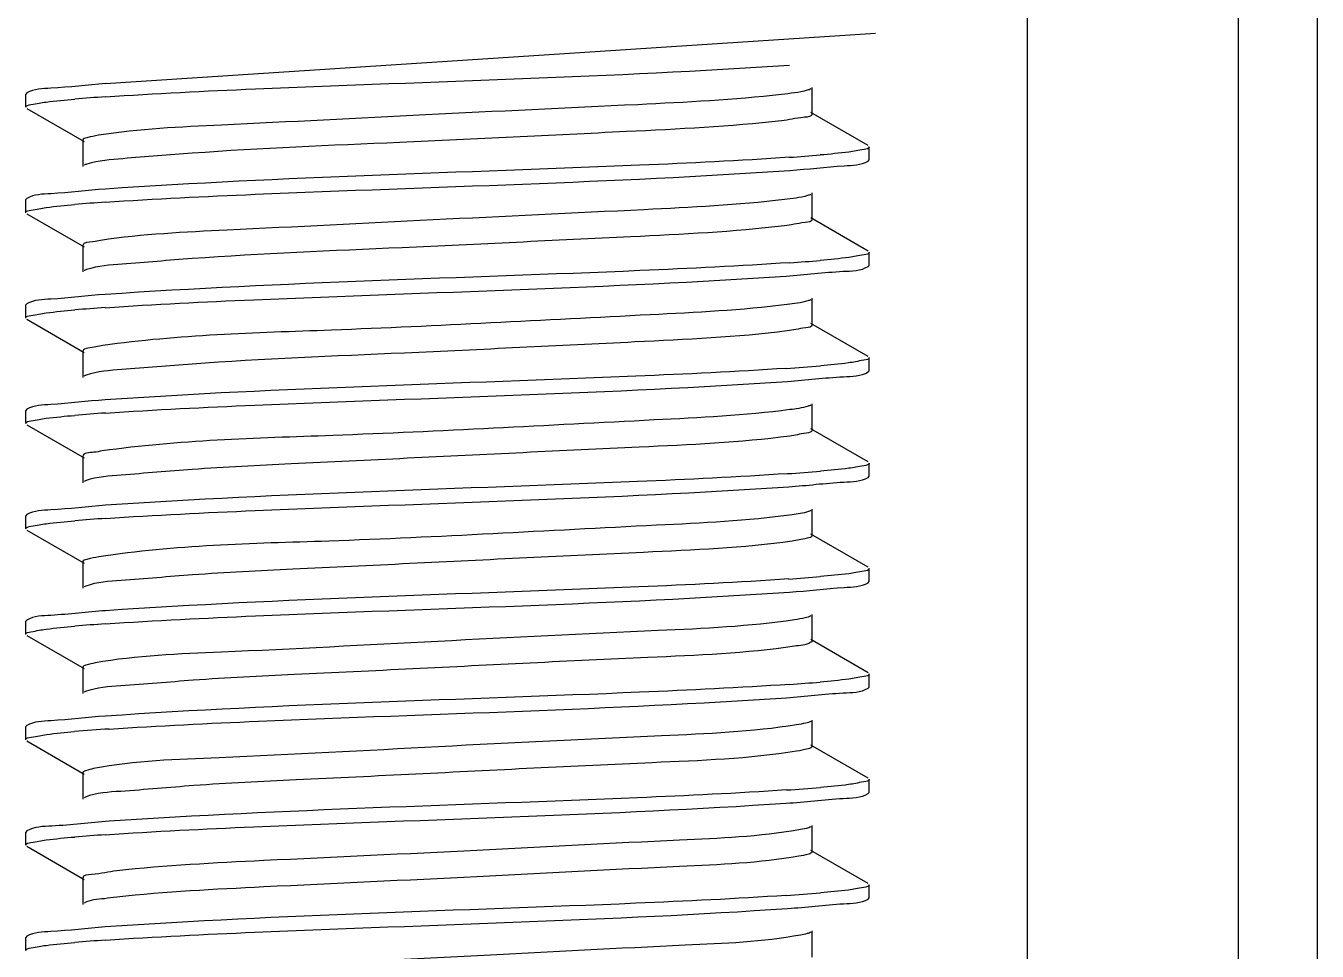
# Model space of a CAD drawing. Extents: x 27938 to 650306, y -92720 to 1524912.
# Drawn here: x 294530.1 to 294821.8, y 846828.6 to 847037.7 of the extents above; entities that cross this region are included whole.
import ezdxf

# ---------------------------------------------------------------- set-up
doc = ezdxf.new("R2010")
doc.units = 0
doc.header["$LTSCALE"] = 1000
doc.header["$MEASUREMENT"] = 0

msp = doc.modelspace()

# ---------------------------------------------------------------- linework, layer by layer
at = {"linetype": 'Continuous'}
for p, q in [((294756.27, 847691.77), (294756.27, 842950.74)), ((294803.9, 847691.77), (294803.9, 842950.74)), ((294821.76, 847691.77), (294821.76, 842950.74)), ((294548.04, 847024.6), (294721.98, 847036.03)), ((294707.67, 847017.77), (294707.67, 847023.72)), ((294530.28, 847022.49), (294530.05, 847022.23)), ((294530.05, 847019.26), (294530.05, 847022.23)), ((294530.05, 847019.26), (294530.05, 847022.23)), ((294530.28, 847019), (294543.2, 847011.51)), ((294720.33, 847010.59), (294707.41, 847018.07)), ((294542.94, 847011.82), (294542.94, 847005.86)), ((294720.56, 847007.35), (294720.56, 847010.33)), ((294720.56, 847007.35), (294720.56, 847010.33)), ((294720.33, 847007.09), (294720.56, 847007.35)), ((294707.67, 846993.96), (294707.67, 846999.91)), ((294530.28, 846998.68), (294530.05, 846998.42)), ((294530.05, 846995.44), (294530.05, 846998.42)), ((294530.05, 846995.44), (294530.05, 846998.42)), ((294530.28, 846995.18), (294543.2, 846987.7)), ((294720.33, 846986.77), (294707.41, 846994.26)), ((294542.94, 846988), (294542.94, 846982.05)), ((294720.56, 846983.54), (294720.56, 846986.51)), ((294720.56, 846983.54), (294720.56, 846986.51)), ((294720.33, 846983.28), (294720.56, 846983.54)), ((294530.28, 846974.87), (294530.05, 846974.61)), ((294530.05, 846971.63), (294530.05, 846974.61)), ((294530.05, 846971.63), (294530.05, 846974.61)), ((294707.67, 846970.14), (294707.67, 846976.1)), ((294530.28, 846971.37), (294543.2, 846963.89)), ((294720.33, 846962.96), (294707.41, 846970.44)), ((294542.94, 846964.19), (294542.94, 846958.24)), ((294720.56, 846959.72), (294720.56, 846962.7)), ((294720.56, 846959.72), (294720.56, 846962.7)), ((294720.33, 846959.46), (294720.56, 846959.72)), ((294530.28, 846951.06), (294530.05, 846950.79)), ((294530.05, 846947.82), (294530.05, 846950.79)), ((294530.05, 846947.82), (294530.05, 846950.79)), ((294707.67, 846946.33), (294707.67, 846952.28)), ((294530.28, 846947.56), (294543.2, 846940.08)), ((294720.33, 846939.15), (294707.41, 846946.63)), ((294542.94, 846940.38), (294542.94, 846934.42)), ((294720.56, 846935.91), (294720.56, 846938.89)), ((294720.33, 846935.65), (294720.56, 846935.91)), ((294543.65, 846934.92), (294543.2, 846934.72)), ((294530.28, 846927.24), (294530.05, 846926.98)), ((294530.05, 846924.01), (294530.05, 846926.98)), ((294530.05, 846924.01), (294530.05, 846926.98)), ((294707.67, 846922.52), (294707.67, 846928.47)), ((294530.28, 846923.74), (294543.2, 846916.26)), ((294720.33, 846915.34), (294707.41, 846922.82)), ((294542.94, 846916.56), (294542.94, 846910.61)), ((294720.56, 846912.1), (294720.56, 846915.08)), ((294720.56, 846912.1), (294720.56, 846915.08)), ((294543.6, 846911.09), (294543.2, 846910.91)), ((294720.33, 846911.84), (294720.56, 846912.1)), ((294707.67, 846898.7), (294707.67, 846904.66)), ((294530.28, 846903.43), (294530.05, 846903.17)), ((294530.05, 846900.19), (294530.05, 846903.17)), ((294530.05, 846900.19), (294530.05, 846903.17)), ((294530.28, 846899.93), (294543.2, 846892.45)), ((294720.33, 846891.52), (294707.41, 846899.01)), ((294542.94, 846892.75), (294542.94, 846886.8)), ((294720.56, 846888.29), (294720.56, 846891.26)), ((294720.56, 846888.29), (294720.56, 846891.26)), ((294543.55, 846887.26), (294543.2, 846887.1)), ((294720.33, 846888.03), (294720.56, 846888.29)), ((294707.67, 846874.89), (294707.67, 846880.84)), ((294530.28, 846879.62), (294530.05, 846879.36)), ((294530.05, 846876.38), (294530.05, 846879.36)), ((294530.05, 846876.38), (294530.05, 846879.36)), ((294530.28, 846876.12), (294543.2, 846868.64)), ((294720.33, 846867.71), (294707.41, 846875.19)), ((294542.94, 846868.94), (294542.94, 846862.99)), ((294720.56, 846864.47), (294720.56, 846867.45)), ((294720.56, 846864.47), (294720.56, 846867.45)), ((294543.52, 846863.43), (294543.2, 846863.29)), ((294720.33, 846864.21), (294720.56, 846864.47)), ((294707.67, 846851.08), (294707.67, 846857.03)), ((294530.28, 846855.8), (294530.05, 846855.54)), ((294530.05, 846852.57), (294530.05, 846855.54)), ((294530.05, 846852.57), (294530.05, 846855.54)), ((294530.28, 846852.31), (294543.2, 846844.82)), ((294720.33, 846843.9), (294707.41, 846851.38)), ((294542.94, 846845.13), (294542.94, 846839.17)), ((294720.56, 846840.66), (294720.56, 846843.64)), ((294720.56, 846840.66), (294720.56, 846843.64)), ((294720.33, 846840.4), (294720.56, 846840.66)), ((294530.28, 846831.99), (294530.05, 846831.73)), ((294530.05, 846828.75), (294530.05, 846831.73)), ((294530.05, 846828.75), (294530.05, 846831.73)), ((294707.67, 846827.27), (294707.67, 846833.22))]:
    msp.add_line(p, q, dxfattribs=at)
for centre, radius, start, end in [((294575.42, 846612.79), 409.75, 93.8309, 94.8034), ((294675.21, 847416.54), 409.49, 273.831, 274.805), ((294575.33, 846590.09), 408.64, 93.8384, 94.8035), ((294675.32, 847391.33), 408.1, 273.8416, 274.804), ((294575.34, 846566.2), 408.71, 93.8379, 94.8036), ((294674.24, 847381.01), 421.63, 273.7501, 274.8057), ((294575.43, 846541.2), 409.9, 93.83, 94.8034), ((294674.66, 847352.03), 416.44, 273.7834, 274.8062), ((294575.45, 846517.11), 410.18, 93.8281, 94.8033), ((294674.98, 847324.1), 412.32, 273.8111, 274.8058), ((294575.42, 846493.7), 409.77, 93.8308, 94.8034), ((294675.2, 847297.54), 409.56, 273.8305, 274.805), ((294576.46, 846456.89), 422.82, 93.743, 94.805), ((294674.36, 847284.25), 420.12, 273.7591, 274.8063), ((294575.33, 846447.19), 408.65, 93.8383, 94.8036), ((294674.23, 847262.13), 421.81, 273.7489, 274.8056), ((294575.43, 846422.15), 409.88, 93.8301, 94.8034)]:
    msp.add_arc(centre, radius, start, end, dxfattribs=at)
for points, knots in [([(294548.04, 847021.62), (294559.32, 847022.39), (294610.83, 847024.87), (294662.4, 847026.06), (294702.57, 847028.8)], [0, 0, 0, 0, 0.219207, 1, 1, 1, 1]), ([(294548.07, 847024.6), (294543.95, 847024.32), (294538.18, 847023.52), (294531.89, 847023.42), (294530.28, 847022.49)], [0, 0, 0, 0, 0.690341, 1, 1, 1, 1]), ([(294707.41, 847023.42), (294707.15, 847023.27), (294704.96, 847022.6), (294702.71, 847022.38), (294700.75, 847022.16)], [0, 0, 0, 0, 0.130925, 1, 1, 1, 1]), ([(294530.05, 847019.26), (294530.05, 847019.69), (294532.34, 847019.98), (294533.5, 847020.29), (294534.65, 847020.44)], [0, 0, 0, 0, 0.271512, 1, 1, 1, 1]), ([(294700.75, 847022.16), (294689.98, 847020.92), (294663.15, 847019.57), (294620.96, 847017.62), (294580.38, 847015.47), (294555.64, 847014.39), (294546.46, 847012.93)], [0, 0, 0, 0, 0.210492, 0.520764, 0.819615, 1, 1, 1, 1]), ([(294707.67, 847017.77), (294707.67, 847017.13), (294704.16, 847016.9), (294702.48, 847016.4), (294700.75, 847016.2)], [0, 0, 0, 0, 0.268344, 1, 1, 1, 1]), ([(294700.75, 847016.2), (294689.13, 847014.87), (294660.34, 847013.52), (294615.99, 847011.29), (294577.96, 847009.8), (294554.51, 847007.83), (294546.48, 847007.23), (294543.87, 847006.43)], [0, 0, 0, 0, 0.223118, 0.549331, 0.848052, 0.947905, 1, 1, 1, 1]), ([(294546.46, 847012.93), (294545.57, 847012.79), (294544.62, 847012.56), (294542.95, 847012.16), (294542.94, 847011.82)], [0, 0, 0, 0, 0.719855, 1, 1, 1, 1]), ([(294720.56, 847010.33), (294720.56, 847009.9), (294718.29, 847009.61), (294717.14, 847009.3), (294715.99, 847009.15)], [0, 0, 0, 0, 0.27162, 1, 1, 1, 1]), ([(294543.87, 847006.43), (294543.74, 847006.39), (294543.52, 847006.31), (294543.3, 847006.22), (294543.21, 847006.16)], [0, 0, 0, 0, 0.565422, 1, 1, 1, 1]), ([(294702.57, 847007.96), (294691.29, 847007.19), (294639.78, 847004.71), (294588.21, 847003.52), (294548.04, 847000.79)], [0, 0, 0, 0, 0.219225, 1, 1, 1, 1]), ([(294702.66, 847004.99), (294706.75, 847005.27), (294712.49, 847006.06), (294718.73, 847006.17), (294720.33, 847007.09)], [0, 0, 0, 0, 0.690204, 1, 1, 1, 1]), ([(294547.98, 846997.81), (294559.26, 846998.58), (294610.82, 847001.06), (294662.45, 847002.25), (294702.66, 847004.99)], [0, 0, 0, 0, 0.219144, 1, 1, 1, 1]), ([(294548.04, 847000.79), (294543.93, 847000.51), (294538.17, 846999.71), (294531.88, 846999.6), (294530.28, 846998.68)], [0, 0, 0, 0, 0.690315, 1, 1, 1, 1]), ([(294701.4, 846998.42), (294690.88, 846997.16), (294664.38, 846995.84), (294622.42, 846993.86), (294581.52, 846991.75), (294556.41, 846990.6), (294546.95, 846989.19)], [0, 0, 0, 0, 0.205418, 0.513768, 0.814544, 1, 1, 1, 1]), ([(294707.41, 846999.61), (294707.17, 846999.47), (294705.2, 846998.84), (294703.16, 846998.63), (294701.4, 846998.42)], [0, 0, 0, 0, 0.133703, 1, 1, 1, 1]), ([(294530.05, 846995.44), (294530.05, 846995.88), (294532.33, 846996.16), (294533.48, 846996.47), (294534.63, 846996.62)], [0, 0, 0, 0, 0.271571, 1, 1, 1, 1]), ([(294701.4, 846992.47), (294689.89, 846991.08), (294661.04, 846989.77), (294616.48, 846987.49), (294578.07, 846986.02), (294554.43, 846984), (294546.36, 846983.42), (294543.78, 846982.59)], [0, 0, 0, 0, 0.220204, 0.547586, 0.848383, 0.94851, 1, 1, 1, 1]), ([(294707.67, 846993.96), (294707.67, 846993.37), (294704.51, 846993.1), (294702.97, 846992.66), (294701.4, 846992.47)], [0, 0, 0, 0, 0.269649, 1, 1, 1, 1]), ([(294546.95, 846989.19), (294546.37, 846989.1), (294545.23, 846988.78), (294542.95, 846988.81), (294542.94, 846988)], [0, 0, 0, 0, 0.421018, 1, 1, 1, 1]), ([(294720.56, 846986.51), (294720.56, 846986.08), (294718.29, 846985.8), (294717.14, 846985.49), (294715.99, 846985.34)], [0, 0, 0, 0, 0.271621, 1, 1, 1, 1]), ([(294543.78, 846982.59), (294543.67, 846982.55), (294543.48, 846982.48), (294543.29, 846982.4), (294543.21, 846982.35)], [0, 0, 0, 0, 0.559972, 1, 1, 1, 1]), ([(294702.66, 846984.15), (294691.38, 846983.38), (294639.82, 846980.9), (294588.19, 846979.71), (294547.98, 846976.97)], [0, 0, 0, 0, 0.219059, 1, 1, 1, 1]), ([(294701.82, 846981.12), (294706.11, 846981.41), (294712.11, 846982.24), (294718.66, 846982.32), (294720.33, 846983.28)], [0, 0, 0, 0, 0.691064, 1, 1, 1, 1]), ([(294547.98, 846973.99), (294559.16, 846974.76), (294610.44, 846977.23), (294661.78, 846978.45), (294701.82, 846981.12)], [0, 0, 0, 0, 0.218315, 1, 1, 1, 1]), ([(294547.98, 846976.97), (294543.88, 846976.69), (294538.14, 846975.9), (294531.88, 846975.79), (294530.28, 846974.87)], [0, 0, 0, 0, 0.690246, 1, 1, 1, 1]), ([(294702.02, 846974.68), (294691.76, 846973.39), (294657.38, 846971.75), (294605.93, 846968.84), (294564.55, 846967.85), (294547.48, 846965.45)], [0, 0, 0, 0, 0.200359, 0.665926, 1, 1, 1, 1]), ([(294707.41, 846975.79), (294707.19, 846975.67), (294705.43, 846975.09), (294703.59, 846974.88), (294702.02, 846974.68)], [0, 0, 0, 0, 0.136714, 1, 1, 1, 1]), ([(294530.05, 846971.63), (294530.05, 846972.06), (294532.33, 846972.35), (294533.48, 846972.66), (294534.63, 846972.81)], [0, 0, 0, 0, 0.271569, 1, 1, 1, 1]), ([(294702.02, 846968.73), (294690.63, 846967.29), (294661.75, 846966.01), (294616.99, 846963.68), (294578.21, 846962.24), (294554.38, 846960.16), (294546.27, 846959.62), (294543.71, 846958.75)], [0, 0, 0, 0, 0.217121, 0.545559, 0.848485, 0.948981, 1, 1, 1, 1]), ([(294707.67, 846970.14), (294707.67, 846969.61), (294704.84, 846969.3), (294703.43, 846968.91), (294702.02, 846968.73)], [0, 0, 0, 0, 0.271205, 1, 1, 1, 1]), ([(294547.48, 846965.45), (294546.34, 846965.29), (294545.17, 846964.99), (294542.94, 846964.63), (294542.94, 846964.19)], [0, 0, 0, 0, 0.725085, 1, 1, 1, 1]), ([(294720.56, 846962.7), (294720.56, 846962.26), (294718.22, 846961.98), (294717.04, 846961.66), (294715.87, 846961.51)], [0, 0, 0, 0, 0.271165, 1, 1, 1, 1]), ([(294701.82, 846960.28), (294690.5, 846959.53), (294639.22, 846957.07), (294587.88, 846955.88), (294547.98, 846953.16)], [0, 0, 0, 0, 0.221032, 1, 1, 1, 1]), ([(294702.13, 846957.33), (294706.35, 846957.61), (294712.25, 846958.43), (294718.69, 846958.52), (294720.33, 846959.46)], [0, 0, 0, 0, 0.69076, 1, 1, 1, 1]), ([(294543.71, 846958.75), (294543.61, 846958.72), (294543.44, 846958.66), (294543.28, 846958.58), (294543.2, 846958.54)], [0, 0, 0, 0, 0.555073, 1, 1, 1, 1]), ([(294548.05, 846950.19), (294559.27, 846950.95), (294610.64, 846953.42), (294662.06, 846954.63), (294702.13, 846957.33)], [0, 0, 0, 0, 0.218794, 1, 1, 1, 1]), ([(294547.98, 846953.16), (294543.88, 846952.88), (294538.14, 846952.08), (294531.88, 846951.97), (294530.28, 846951.06)], [0, 0, 0, 0, 0.690251, 1, 1, 1, 1]), ([(294702.61, 846950.95), (294692.47, 846949.6), (294657.98, 846948), (294606.29, 846945.01), (294564.54, 846944.08), (294547.32, 846941.62)], [0, 0, 0, 0, 0.197233, 0.664604, 1, 1, 1, 1]), ([(294707.4, 846951.98), (294707.21, 846951.87), (294705.64, 846951.33), (294704, 846951.13), (294702.61, 846950.95)], [0, 0, 0, 0, 0.139964, 1, 1, 1, 1]), ([(294530.05, 846947.82), (294530.05, 846948.25), (294532.34, 846948.54), (294533.5, 846948.85), (294534.65, 846949)], [0, 0, 0, 0, 0.271503, 1, 1, 1, 1]), ([(294702.61, 846944.99), (294691.35, 846943.49), (294662.47, 846942.24), (294624.94, 846940.37), (294591.29, 846938.76), (294569.71, 846937.72), (294554.35, 846936.33), (294546.19, 846935.81), (294543.65, 846934.92)], [0, 0, 0, 0, 0.213883, 0.543283, 0.707942, 0.848388, 0.949336, 1, 1, 1, 1]), ([(294707.67, 846946.33), (294707.67, 846945.85), (294705.16, 846945.51), (294703.87, 846945.16), (294702.61, 846944.99)], [0, 0, 0, 0, 0.272967, 1, 1, 1, 1]), ([(294547.32, 846941.62), (294546.68, 846941.53), (294545.45, 846941.18), (294542.94, 846941.26), (294542.94, 846940.38)], [0, 0, 0, 0, 0.42179, 1, 1, 1, 1]), ([(294720.56, 846938.89), (294720.56, 846938.45), (294718.26, 846938.17), (294717.09, 846937.85), (294715.93, 846937.7)], [0, 0, 0, 0, 0.27139, 1, 1, 1, 1]), ([(294702.13, 846936.49), (294690.84, 846935.73), (294639.48, 846933.26), (294588.05, 846932.07), (294548.05, 846929.35)], [0, 0, 0, 0, 0.220239, 1, 1, 1, 1]), ([(294548.07, 846926.37), (294559.32, 846927.14), (294610.76, 846929.62), (294662.27, 846930.82), (294702.39, 846933.53)], [0, 0, 0, 0, 0.219088, 1, 1, 1, 1]), ([(294702.39, 846933.53), (294706.54, 846933.81), (294712.36, 846934.62), (294718.71, 846934.72), (294720.33, 846935.65)], [0, 0, 0, 0, 0.690501, 1, 1, 1, 1]), ([(294548.05, 846929.35), (294543.94, 846929.07), (294538.17, 846928.27), (294531.88, 846928.16), (294530.28, 846927.24)], [0, 0, 0, 0, 0.690324, 1, 1, 1, 1]), ([(294703.16, 846927.21), (294693.02, 846925.78), (294658.03, 846924.25), (294605.93, 846921.05), (294563.7, 846920.39), (294546.55, 846917.69)], [0, 0, 0, 0, 0.195888, 0.668212, 1, 1, 1, 1]), ([(294707.4, 846928.17), (294707.22, 846928.06), (294705.84, 846927.57), (294704.39, 846927.38), (294703.16, 846927.21)], [0, 0, 0, 0, 0.143518, 1, 1, 1, 1]), ([(294530.05, 846924.01), (294530.05, 846924.44), (294532.34, 846924.72), (294533.5, 846925.04), (294534.66, 846925.19)], [0, 0, 0, 0, 0.27149, 1, 1, 1, 1]), ([(294703.16, 846921.26), (294692.05, 846919.69), (294663.18, 846918.49), (294625.58, 846916.58), (294591.64, 846914.96), (294569.82, 846913.92), (294554.35, 846912.49), (294546.12, 846912.01), (294543.6, 846911.09)], [0, 0, 0, 0, 0.210506, 0.540786, 0.706621, 0.84812, 0.949594, 1, 1, 1, 1]), ([(294707.67, 846922.52), (294707.67, 846922.08), (294705.46, 846921.72), (294704.29, 846921.42), (294703.16, 846921.26)], [0, 0, 0, 0, 0.275042, 1, 1, 1, 1]), ([(294546.55, 846917.69), (294545.64, 846917.55), (294544.68, 846917.31), (294542.94, 846916.92), (294542.94, 846916.56)], [0, 0, 0, 0, 0.720573, 1, 1, 1, 1]), ([(294702.39, 846912.7), (294691.11, 846911.93), (294639.66, 846909.46), (294588.16, 846908.26), (294548.07, 846905.54)], [0, 0, 0, 0, 0.219626, 1, 1, 1, 1]), ([(294720.56, 846915.08), (294720.56, 846914.64), (294718.28, 846914.36), (294717.12, 846914.04), (294715.97, 846913.9)], [0, 0, 0, 0, 0.271542, 1, 1, 1, 1]), ([(294548.04, 846902.56), (294559.32, 846903.33), (294610.83, 846905.81), (294662.4, 846907), (294702.56, 846909.73)], [0, 0, 0, 0, 0.219207, 1, 1, 1, 1]), ([(294702.56, 846909.73), (294706.68, 846910.01), (294712.44, 846910.81), (294718.72, 846910.92), (294720.33, 846911.84)], [0, 0, 0, 0, 0.690315, 1, 1, 1, 1]), ([(294548.07, 846905.54), (294543.95, 846905.26), (294538.18, 846904.46), (294531.89, 846904.35), (294530.28, 846903.43)], [0, 0, 0, 0, 0.690341, 1, 1, 1, 1]), ([(294707.4, 846904.36), (294707, 846904.12), (294705.74, 846903.82), (294704.49, 846903.59), (294703.69, 846903.47)], [0, 0, 0, 0, 0.361946, 1, 1, 1, 1]), ([(294530.05, 846900.19), (294530.05, 846900.63), (294532.34, 846900.91), (294533.5, 846901.23), (294534.65, 846901.37)], [0, 0, 0, 0, 0.271511, 1, 1, 1, 1]), ([(294703.69, 846903.47), (294693.51, 846901.95), (294666.57, 846900.79), (294623.43, 846898.66), (294581.07, 846896.35), (294555.11, 846895.42), (294545.71, 846893.74)], [0, 0, 0, 0, 0.195054, 0.509751, 0.81902, 1, 1, 1, 1]), ([(294707.67, 846898.7), (294707.67, 846898.57), (294706.3, 846897.63), (294704.95, 846897.71), (294703.69, 846897.52)], [0, 0, 0, 0, 0.092175, 1, 1, 1, 1]), ([(294703.69, 846897.52), (294692.73, 846895.88), (294663.89, 846894.75), (294626.24, 846892.79), (294592.02, 846891.17), (294569.96, 846890.13), (294554.36, 846888.66), (294546.07, 846888.21), (294543.55, 846887.26)], [0, 0, 0, 0, 0.207, 0.538089, 0.705109, 0.8477, 0.949766, 1, 1, 1, 1]), ([(294545.71, 846893.74), (294545.01, 846893.61), (294544.24, 846893.43), (294542.94, 846893.04), (294542.94, 846892.75)], [0, 0, 0, 0, 0.714305, 1, 1, 1, 1]), ([(294720.56, 846891.26), (294720.56, 846890.83), (294718.29, 846890.55), (294717.14, 846890.23), (294715.99, 846890.08)], [0, 0, 0, 0, 0.271618, 1, 1, 1, 1]), ([(294702.56, 846888.89), (294691.29, 846888.13), (294639.78, 846885.65), (294588.21, 846884.46), (294548.04, 846881.72)], [0, 0, 0, 0, 0.219234, 1, 1, 1, 1]), ([(294701.91, 846885.87), (294706.17, 846886.16), (294712.15, 846886.99), (294718.67, 846887.07), (294720.33, 846888.03)], [0, 0, 0, 0, 0.690986, 1, 1, 1, 1]), ([(294548.86, 846878.8), (294560.09, 846879.55), (294611.11, 846882), (294662.18, 846883.22), (294701.91, 846885.87)], [0, 0, 0, 0, 0.220435, 1, 1, 1, 1]), ([(294548.04, 846881.72), (294543.93, 846881.44), (294538.17, 846880.65), (294531.88, 846880.54), (294530.28, 846879.62)], [0, 0, 0, 0, 0.690316, 1, 1, 1, 1]), ([(294707.4, 846880.54), (294707.05, 846880.34), (294705.96, 846880.05), (294704.87, 846879.85), (294704.18, 846879.74)], [0, 0, 0, 0, 0.367593, 1, 1, 1, 1]), ([(294530.05, 846876.38), (294530.05, 846876.82), (294532.4, 846877.1), (294533.58, 846877.43), (294534.76, 846877.58)], [0, 0, 0, 0, 0.271089, 1, 1, 1, 1]), ([(294704.18, 846879.74), (294694.09, 846878.13), (294667.01, 846877.04), (294623.53, 846874.86), (294580.83, 846872.46), (294554.68, 846871.64), (294545.36, 846869.86)], [0, 0, 0, 0, 0.192604, 0.509424, 0.820982, 1, 1, 1, 1]), ([(294707.67, 846874.89), (294707.66, 846874.55), (294706, 846874.15), (294705.06, 846873.92), (294704.18, 846873.78)], [0, 0, 0, 0, 0.280331, 1, 1, 1, 1]), ([(294704.18, 846873.78), (294693.4, 846872.06), (294664.59, 846871.02), (294626.92, 846869.01), (294592.42, 846867.37), (294570.12, 846866.34), (294554.39, 846864.84), (294546.02, 846864.41), (294543.52, 846863.43)], [0, 0, 0, 0, 0.203373, 0.535211, 0.703427, 0.847147, 0.949865, 1, 1, 1, 1]), ([(294545.36, 846869.86), (294544.74, 846869.74), (294544.05, 846869.58), (294542.94, 846869.19), (294542.94, 846868.94)], [0, 0, 0, 0, 0.710691, 1, 1, 1, 1]), ([(294720.56, 846867.45), (294720.56, 846867.01), (294718.24, 846866.73), (294717.07, 846866.41), (294715.9, 846866.26)], [0, 0, 0, 0, 0.271257, 1, 1, 1, 1]), ([(294701.91, 846865.04), (294690.7, 846864.29), (294639.68, 846861.84), (294588.61, 846860.62), (294548.86, 846857.97)], [0, 0, 0, 0, 0.219935, 1, 1, 1, 1]), ([(294701.81, 846862.05), (294706.1, 846862.34), (294712.11, 846863.17), (294718.66, 846863.26), (294720.33, 846864.21)], [0, 0, 0, 0, 0.691075, 1, 1, 1, 1]), ([(294547.98, 846854.93), (294559.16, 846855.69), (294610.43, 846858.16), (294661.77, 846859.38), (294701.81, 846862.05)], [0, 0, 0, 0, 0.218297, 1, 1, 1, 1]), ([(294548.86, 846857.97), (294544.55, 846857.68), (294538.53, 846856.84), (294531.95, 846856.76), (294530.28, 846855.8)], [0, 0, 0, 0, 0.691141, 1, 1, 1, 1]), ([(294704.64, 846856), (294695.76, 846854.48), (294671.42, 846853.48), (294631.19, 846851.27), (294588.78, 846849.35), (294561.62, 846847.98), (294550.58, 846846.77)], [0, 0, 0, 0, 0.175014, 0.471824, 0.784132, 1, 1, 1, 1]), ([(294707.4, 846856.73), (294707.09, 846856.55), (294706.16, 846856.29), (294705.23, 846856.1), (294704.64, 846856)], [0, 0, 0, 0, 0.373885, 1, 1, 1, 1]), ([(294530.05, 846852.57), (294530.05, 846853), (294532.33, 846853.28), (294533.48, 846853.6), (294534.63, 846853.75)], [0, 0, 0, 0, 0.271572, 1, 1, 1, 1]), ([(294704.64, 846850.05), (294695.76, 846848.53), (294671.42, 846847.53), (294631.19, 846845.32), (294588.78, 846843.4), (294561.62, 846842.03), (294550.58, 846840.82)], [0, 0, 0, 0, 0.175014, 0.471824, 0.784132, 1, 1, 1, 1]), ([(294707.67, 846851.08), (294707.66, 846850.77), (294706.24, 846850.38), (294705.4, 846850.18), (294704.64, 846850.05)], [0, 0, 0, 0, 0.283723, 1, 1, 1, 1]), ([(294550.58, 846846.77), (294548.67, 846846.56), (294546.84, 846846), (294542.94, 846845.83), (294542.94, 846845.13)], [0, 0, 0, 0, 0.732819, 1, 1, 1, 1]), ([(294720.56, 846843.64), (294720.56, 846843.2), (294718.22, 846842.92), (294717.04, 846842.59), (294715.87, 846842.44)], [0, 0, 0, 0, 0.271157, 1, 1, 1, 1]), ([(294550.58, 846840.82), (294549.65, 846840.72), (294547.21, 846840.35), (294544.56, 846840.26), (294543.2, 846839.47)], [0, 0, 0, 0, 0.371801, 1, 1, 1, 1]), ([(294701.81, 846841.22), (294690.49, 846840.46), (294639.21, 846838), (294587.87, 846836.81), (294547.98, 846834.09)], [0, 0, 0, 0, 0.22106, 1, 1, 1, 1]), ([(294702.12, 846838.26), (294706.34, 846838.55), (294712.25, 846839.37), (294718.69, 846839.46), (294720.33, 846840.4)], [0, 0, 0, 0, 0.69077, 1, 1, 1, 1]), ([(294548.05, 846831.12), (294559.27, 846831.89), (294610.63, 846834.36), (294662.05, 846835.57), (294702.12, 846838.26)], [0, 0, 0, 0, 0.218782, 1, 1, 1, 1]), ([(294547.98, 846834.09), (294543.88, 846833.81), (294538.14, 846833.02), (294531.88, 846832.91), (294530.28, 846831.99)], [0, 0, 0, 0, 0.690248, 1, 1, 1, 1]), ([(294705.07, 846832.26), (294696.49, 846830.68), (294672.53, 846829.77), (294632.64, 846827.5), (294590.04, 846825.62), (294562.58, 846824.22), (294551.29, 846823.03)], [0, 0, 0, 0, 0.169916, 0.464788, 0.779028, 1, 1, 1, 1]), ([(294707.4, 846832.92), (294707.14, 846832.76), (294706.35, 846832.52), (294705.56, 846832.36), (294705.07, 846832.26)], [0, 0, 0, 0, 0.380929, 1, 1, 1, 1]), ([(294530.05, 846828.75), (294530.05, 846829.19), (294532.34, 846829.47), (294533.5, 846829.79), (294534.65, 846829.94)], [0, 0, 0, 0, 0.271504, 1, 1, 1, 1])]:
    msp.add_open_spline(points, degree=3, knots=knots, dxfattribs=at)
for points in [[(294534.65, 847020.44), (294536.8, 847020.72), (294538.95, 847020.92), (294541.11, 847021.1)], [(294715.99, 847009.15), (294713.84, 847008.87), (294711.67, 847008.67), (294709.51, 847008.48)], [(294534.63, 846996.62), (294536.79, 846996.9), (294538.95, 846997.1), (294541.11, 846997.29)], [(294715.99, 846985.34), (294713.83, 846985.05), (294711.67, 846984.85), (294709.5, 846984.67)], [(294534.63, 846972.81), (294536.79, 846973.09), (294538.95, 846973.29), (294541.11, 846973.48)], [(294715.87, 846961.51), (294713.77, 846961.24), (294711.67, 846961.04), (294709.57, 846960.86)], [(294534.65, 846949), (294536.8, 846949.28), (294538.95, 846949.48), (294541.11, 846949.66)], [(294715.93, 846937.7), (294713.81, 846937.43), (294711.68, 846937.23), (294709.55, 846937.05)], [(294534.66, 846925.19), (294536.8, 846925.47), (294538.95, 846925.67), (294541.11, 846925.85)], [(294715.97, 846913.9), (294713.83, 846913.62), (294711.68, 846913.42), (294709.53, 846913.23)], [(294534.65, 846901.37), (294536.8, 846901.65), (294538.95, 846901.85), (294541.11, 846902.04)], [(294715.99, 846890.08), (294713.84, 846889.8), (294711.67, 846889.6), (294709.51, 846889.42)], [(294534.76, 846877.58), (294536.85, 846877.84), (294538.94, 846878.04), (294541.04, 846878.22)], [(294715.9, 846866.26), (294713.79, 846865.99), (294711.68, 846865.79), (294709.56, 846865.61)], [(294534.63, 846853.75), (294536.79, 846854.03), (294538.95, 846854.23), (294541.11, 846854.41)], [(294715.87, 846842.44), (294713.77, 846842.17), (294711.67, 846841.98), (294709.57, 846841.8)], [(294534.65, 846829.94), (294536.8, 846830.22), (294538.95, 846830.41), (294541.11, 846830.6)]]:
    msp.add_open_spline(points, degree=3, dxfattribs=at)

doc.saveas('drawing.dxf')
